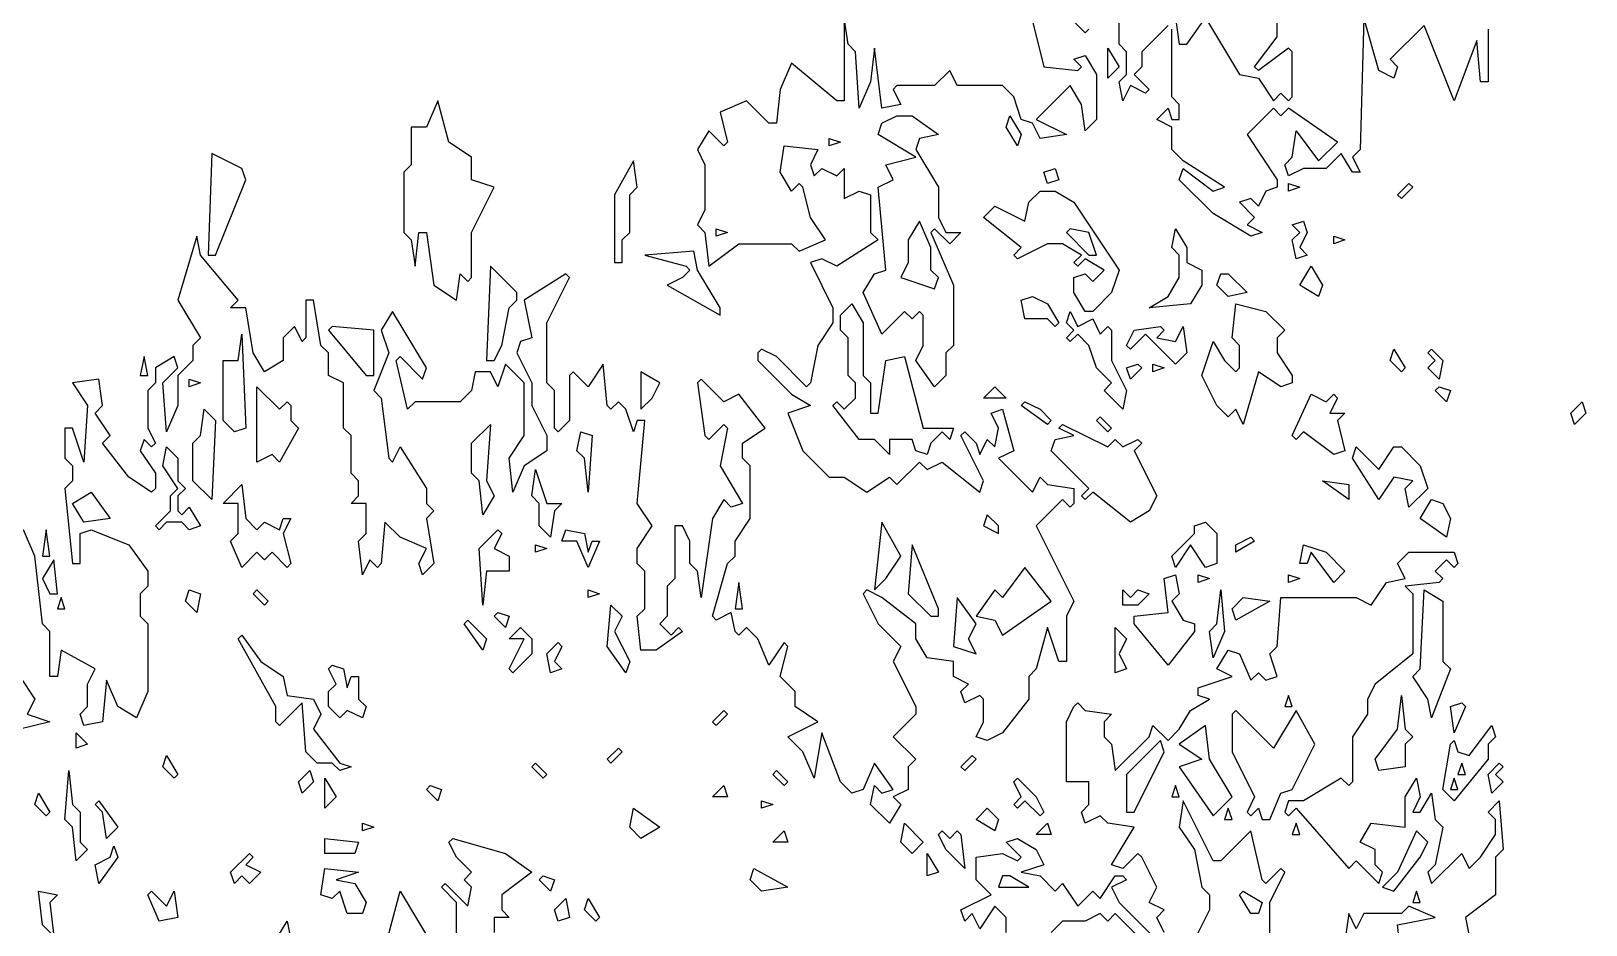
# Model space of a CAD drawing. Header units: millimetres. Extents: x -1861 to 1860, y -2 to 9002.
# Drawn here: x -929 to -20, y 6922 to 7445 of the extents above; entities that cross this region are included whole.
import ezdxf

# ---------------------------------------------------------------- set-up
doc = ezdxf.new("R2010")
doc.units = ezdxf.units.MM
doc.layers.add('ALMOND-DRAW-PROFILE', color=7, linetype='Continuous', lineweight=25)

msp = doc.modelspace()

# ---------------------------------------------------------------- linework, layer by layer
at = {"layer": 'ALMOND-DRAW-PROFILE'}
for points in [[(-310.73, 7445.69), (-312.94, 7443.49), (-334.95, 7465.51)], [(-262.3, 7467.71), (-257.9, 7436.89), (-253.49, 7436.89), (-242.49, 7452.3), (-222.67, 7419.28), (-211.66, 7417.07), (-202.86, 7403.86), (-198.45, 7408.27), (-194.05, 7403.86), (-191.85, 7406.07), (-191.85, 7432.49), (-194.05, 7434.69), (-211.66, 7421.48), (-213.86, 7423.68), (-200.66, 7441.29), (-200.66, 7450.1)], [(-345.96, 7458.9), (-337.15, 7423.68), (-317.34, 7421.48), (-315.14, 7423.68), (-319.54, 7428.08), (-312.94, 7430.28), (-306.33, 7419.28), (-306.33, 7392.86), (-312.94, 7386.25), (-315.14, 7401.66), (-321.74, 7412.67), (-341.56, 7392.86), (-323.94, 7384.05), (-339.35, 7381.85), (-343.76, 7390.66), (-350.36, 7392.86), (-354.76, 7406.07), (-361.37, 7412.67), (-387.79, 7412.67), (-392.19, 7421.48), (-401, 7412.67), (-423.01, 7412.67), (-425.21, 7410.47), (-420.81, 7401.66), (-431.82, 7399.46), (-436.22, 7434.69), (-438.42, 7414.87), (-445.03, 7399.46), (-447.23, 7432.49), (-451.63, 7436.89), (-453.84, 7452.3), (-453.84, 7403.86), (-458.24, 7403.86), (-484.66, 7425.88), (-491.26, 7410.47), (-493.46, 7390.66), (-497.87, 7390.66), (-511.08, 7403.86), (-526.49, 7397.26), (-522.08, 7379.65), (-524.29, 7377.45), (-533.09, 7386.25), (-539.7, 7375.24), (-535.29, 7366.44), (-535.29, 7340.02), (-539.7, 7331.21), (-535.29, 7326.81), (-533.09, 7307), (-515.48, 7320.21), (-484.66, 7320.21), (-480.25, 7315.8), (-464.84, 7322.41), (-473.65, 7335.62), (-478.05, 7353.23), (-480.25, 7355.43), (-484.66, 7351.03), (-491.26, 7362.04), (-489.06, 7377.45), (-469.25, 7375.24), (-473.65, 7366.44), (-471.45, 7359.83), (-467.04, 7364.24), (-458.24, 7359.83), (-453.84, 7364.24), (-453.84, 7346.62), (-445.03, 7351.03), (-438.42, 7348.83), (-438.42, 7326.81), (-434.02, 7322.41), (-458.24, 7307), (-467.04, 7311.4), (-473.65, 7309.2), (-460.44, 7282.78), (-460.44, 7273.97), (-469.25, 7260.76), (-473.65, 7238.75), (-475.85, 7236.55), (-493.46, 7254.16), (-502.27, 7258.56), (-504.47, 7256.36), (-504.47, 7251.96), (-484.66, 7232.14), (-473.65, 7225.54), (-486.86, 7221.14), (-478.05, 7199.12), (-462.64, 7183.71), (-453.84, 7183.71), (-440.63, 7174.9), (-427.42, 7183.71), (-423.01, 7179.31), (-409.8, 7192.51), (-405.4, 7188.11), (-396.59, 7192.51), (-374.58, 7174.9), (-372.38, 7181.51), (-385.59, 7207.93), (-383.39, 7210.13), (-376.78, 7203.52), (-374.58, 7196.92), (-370.18, 7205.72), (-365.77, 7201.32), (-363.57, 7212.33), (-367.97, 7221.14), (-361.37, 7223.34), (-354.76, 7199.12), (-363.57, 7194.72), (-343.76, 7174.9), (-339.35, 7183.71), (-334.95, 7179.31), (-319.54, 7177.1), (-319.54, 7168.3), (-321.74, 7166.1), (-326.14, 7170.5), (-341.56, 7155.09), (-319.54, 7111.06), (-323.94, 7102.25), (-323.94, 7075.83), (-328.35, 7075.83), (-334.95, 7095.65), (-341.56, 7071.43), (-345.96, 7067.03), (-345.96, 7053.82), (-361.37, 7034), (-370.18, 7029.6), (-376.78, 7031.8), (-372.38, 7040.61), (-372.38, 7053.82), (-374.58, 7056.02), (-383.39, 7051.61), (-385.59, 7058.22), (-381.18, 7062.62), (-389.99, 7067.03), (-389.99, 7075.83), (-405.4, 7078.03), (-412.01, 7089.04), (-412.01, 7097.85), (-431.82, 7113.26), (-440.63, 7117.66), (-442.83, 7115.46), (-434.02, 7097.85), (-420.81, 7084.64), (-425.21, 7075.83), (-412.01, 7049.41), (-412.01, 7045.01), (-425.21, 7031.8), (-412.01, 7018.59), (-416.41, 7014.19), (-416.41, 7000.98), (-425.21, 6996.58), (-420.81, 6992.17), (-427.42, 6981.16), (-438.42, 6992.17), (-436.22, 7003.18), (-431.82, 6998.78), (-425.21, 7000.98), (-436.22, 7016.39), (-442.83, 7000.98), (-449.43, 6998.78), (-456.04, 7005.38), (-467.04, 7034), (-471.45, 7007.58), (-478.05, 7022.99), (-486.86, 7031.8), (-469.25, 7040.61), (-482.46, 7049.41), (-482.46, 7058.22), (-491.26, 7067.03), (-486.86, 7084.64), (-489.06, 7086.84), (-497.87, 7073.63), (-504.47, 7089.04), (-511.08, 7095.65), (-515.48, 7091.24), (-517.68, 7093.44), (-519.88, 7104.45), (-528.69, 7100.05), (-530.89, 7102.25), (-522.08, 7133.07), (-517.68, 7137.48), (-517.68, 7146.28), (-508.87, 7159.49), (-508.87, 7190.31), (-513.28, 7194.72), (-513.28, 7203.52), (-500.07, 7212.33), (-515.48, 7232.14), (-524.29, 7227.74), (-537.49, 7240.95), (-539.7, 7238.75), (-535.29, 7207.93), (-533.09, 7205.72), (-524.29, 7214.53), (-522.08, 7212.33), (-526.49, 7190.31), (-513.28, 7168.3), (-519.88, 7166.1), (-524.29, 7170.5), (-530.89, 7159.49), (-537.49, 7113.26), (-539.7, 7128.67), (-544.1, 7133.07), (-544.1, 7146.28), (-548.5, 7155.09), (-552.91, 7155.09), (-552.91, 7124.27), (-557.31, 7119.86), (-557.31, 7102.25), (-561.71, 7097.85), (-555.11, 7091.24), (-550.7, 7095.65), (-548.5, 7093.44), (-563.91, 7082.44), (-572.72, 7082.44), (-574.92, 7102.25), (-570.52, 7106.65), (-570.52, 7128.67), (-574.92, 7133.07), (-574.92, 7141.88), (-566.12, 7155.09), (-574.92, 7168.3), (-570.52, 7216.73), (-574.92, 7216.73), (-577.12, 7210.13), (-581.53, 7223.34), (-585.93, 7227.74), (-590.33, 7223.34), (-592.53, 7225.54), (-594.74, 7249.76), (-603.54, 7236.55), (-612.35, 7245.35), (-614.55, 7243.15), (-614.55, 7216.73), (-621.15, 7210.13), (-623.36, 7212.33), (-623.36, 7234.34), (-627.76, 7238.75), (-627.76, 7273.97), (-614.55, 7300.39), (-616.75, 7302.59), (-640.97, 7287.18), (-636.57, 7265.17), (-643.17, 7262.96), (-645.37, 7256.36), (-636.57, 7238.75), (-636.57, 7225.54), (-627.76, 7207.93), (-627.76, 7199.12), (-640.97, 7190.31), (-647.57, 7174.9), (-649.77, 7194.72), (-640.97, 7207.93), (-640.97, 7238.75), (-651.98, 7249.76), (-656.38, 7236.55), (-660.78, 7245.35), (-669.59, 7245.35), (-671.79, 7234.34), (-678.4, 7227.74), (-704.81, 7227.74), (-709.22, 7223.34), (-715.82, 7251.96), (-713.62, 7254.16), (-700.41, 7240.95), (-698.21, 7247.55), (-718.02, 7280.58), (-724.63, 7269.57), (-720.22, 7256.36), (-729.03, 7234.34), (-724.63, 7229.94), (-720.22, 7194.72), (-718.02, 7192.51), (-713.62, 7201.32), (-698.21, 7177.1), (-698.21, 7168.3), (-693.81, 7163.89), (-698.21, 7159.49), (-693.81, 7133.07), (-700.41, 7126.47), (-702.61, 7133.07), (-698.21, 7141.88), (-713.62, 7148.48), (-722.43, 7157.29), (-724.63, 7133.07), (-726.83, 7130.87), (-731.23, 7135.27), (-735.64, 7126.47), (-737.84, 7146.28), (-733.43, 7150.68), (-733.43, 7168.3), (-742.24, 7168.3), (-737.84, 7172.7), (-737.84, 7181.51), (-742.24, 7185.91), (-742.24, 7207.93), (-746.64, 7212.33), (-746.64, 7238.75), (-755.45, 7243.15), (-755.45, 7256.36), (-759.85, 7260.76), (-764.26, 7287.18), (-768.66, 7287.18), (-768.66, 7265.17), (-770.86, 7262.96), (-775.26, 7271.77), (-781.87, 7265.17), (-781.87, 7251.96), (-792.88, 7245.35), (-799.48, 7256.36), (-803.88, 7282.78), (-812.69, 7282.78), (-808.29, 7287.18), (-830.3, 7313.6), (-832.5, 7324.61), (-843.51, 7287.18), (-830.3, 7265.17), (-834.71, 7260.76), (-834.71, 7251.96), (-843.51, 7243.15), (-843.51, 7225.54), (-850.12, 7210.13), (-852.32, 7238.75), (-843.51, 7247.55), (-845.71, 7254.16), (-856.72, 7247.55), (-856.72, 7238.75), (-861.12, 7234.34), (-861.12, 7212.33), (-856.72, 7203.52), (-858.92, 7201.32), (-863.33, 7205.72), (-865.53, 7199.12), (-856.72, 7185.91), (-856.72, 7177.1), (-858.92, 7174.9), (-872.13, 7183.71), (-887.54, 7203.52), (-883.14, 7207.93), (-891.95, 7221.14), (-887.54, 7225.54), (-889.75, 7240.95), (-905.16, 7238.75), (-896.35, 7225.54), (-898.55, 7192.51), (-905.16, 7212.33), (-909.56, 7212.33), (-909.56, 7194.72), (-905.16, 7190.31), (-905.16, 7181.51), (-909.56, 7177.1), (-905.16, 7133.07), (-900.75, 7133.07), (-900.75, 7150.68), (-894.15, 7152.89), (-872.13, 7144.08), (-861.12, 7128.67), (-861.12, 7119.86), (-865.53, 7115.46), (-865.53, 7102.25), (-861.12, 7097.85), (-861.12, 7058.22), (-867.73, 7042.81), (-878.74, 7049.41), (-885.34, 7064.82), (-887.54, 7040.61), (-898.55, 7038.41), (-900.75, 7045.01), (-896.35, 7049.41), (-896.35, 7062.62), (-891.95, 7071.43), (-911.76, 7082.44), (-913.96, 7067.03), (-918.37, 7067.03), (-918.37, 7093.44), (-922.77, 7097.85), (-927.17, 7137.48), (-933.78, 7152.89)], [(-264.5, 7447.9), (-279.91, 7432.49), (-279.91, 7423.68), (-284.31, 7419.28), (-275.51, 7410.47), (-277.71, 7408.27), (-286.52, 7412.67), (-290.92, 7403.86), (-293.12, 7414.87), (-288.72, 7419.28), (-288.72, 7432.49), (-293.12, 7436.89), (-293.12, 7450.1)], [(-77.37, 7445.69), (-77.37, 7414.87), (-81.77, 7414.87), (-83.97, 7439.09), (-97.18, 7403.86), (-114.79, 7447.9), (-134.61, 7428.08), (-130.21, 7423.68), (-132.41, 7417.07), (-141.21, 7421.48), (-150.02, 7452.3), (-152.22, 7375.24), (-156.62, 7370.84), (-152.22, 7362.04), (-156.62, 7362.04), (-163.23, 7373.04), (-172.03, 7364.24), (-185.24, 7364.24), (-194.05, 7359.83), (-196.25, 7366.44), (-191.85, 7370.84), (-189.65, 7386.25), (-176.44, 7368.64), (-165.43, 7379.65), (-194.05, 7399.46), (-198.45, 7395.06), (-202.86, 7399.46), (-218.27, 7384.05), (-200.66, 7357.63), (-200.66, 7353.23), (-207.26, 7351.03), (-211.66, 7342.22), (-216.07, 7346.62), (-222.67, 7344.42), (-213.86, 7335.62), (-218.27, 7331.21), (-209.46, 7326.81), (-216.07, 7324.61), (-238.08, 7337.82), (-257.9, 7357.63), (-255.69, 7364.24), (-238.08, 7351.03), (-231.48, 7353.23), (-255.69, 7368.64), (-262.3, 7375.24), (-262.3, 7388.45), (-271.11, 7392.86), (-264.5, 7399.46), (-262.3, 7392.86), (-257.9, 7392.86), (-257.9, 7401.66), (-262.3, 7406.07), (-262.3, 7445.69)], [(-266.7, 6917.32), (-271.11, 6926.13), (-266.7, 6930.53), (-275.51, 6934.93), (-271.11, 6943.74), (-279.91, 6961.35), (-282.11, 6963.55), (-290.92, 6954.75), (-297.52, 6956.95), (-284.31, 6978.96), (-299.73, 6981.16), (-304.13, 6985.57), (-312.94, 6981.16), (-315.14, 6987.77), (-310.73, 6992.17), (-310.73, 7005.38), (-323.94, 7005.38), (-323.94, 7040.61), (-319.54, 7049.41), (-317.34, 7051.61), (-312.94, 7047.21), (-297.52, 7045.01), (-301.93, 7040.61), (-301.93, 7031.8), (-297.52, 7027.4), (-295.32, 7011.99), (-275.51, 7031.8), (-273.31, 7038.41), (-264.5, 7029.6), (-257.9, 7036.2), (-251.29, 7047.21), (-240.28, 7053.82), (-246.89, 7056.02), (-246.89, 7060.42), (-227.07, 7067.03), (-235.88, 7071.43), (-229.28, 7082.44), (-222.67, 7080.23), (-216.07, 7064.82), (-211.66, 7069.23), (-207.26, 7064.82), (-200.66, 7067.03), (-205.06, 7080.23), (-200.66, 7084.64), (-198.45, 7113.26), (-154.42, 7113.26), (-145.62, 7108.86), (-136.81, 7122.06), (-125.8, 7124.27), (-130.21, 7133.07), (-123.6, 7139.68), (-97.18, 7139.68), (-94.98, 7133.07), (-97.18, 7130.87), (-101.58, 7135.27), (-108.19, 7128.67), (-103.79, 7124.27), (-105.99, 7122.06), (-125.8, 7119.86), (-121.4, 7115.46), (-121.4, 7080.23), (-143.41, 7062.62), (-147.82, 7053.82), (-147.82, 7045.01), (-156.62, 7031.8), (-156.62, 7005.38), (-158.83, 7003.18), (-163.23, 7007.58), (-185.24, 6994.37), (-194.05, 6994.37), (-196.25, 6987.77), (-194.05, 6985.57), (-189.65, 6989.97), (-158.83, 6954.75), (-154.42, 6959.15), (-141.21, 6945.94), (-139.01, 6952.54), (-143.41, 6956.95), (-143.41, 6965.75), (-152.22, 6970.16), (-145.62, 6981.16), (-125.8, 6978.96), (-125.8, 6996.58), (-119.2, 7007.58), (-117, 6996.58), (-121.4, 6987.77), (-117, 6987.77), (-110.39, 6998.78), (-108.19, 6983.37), (-103.79, 6978.96), (-108.19, 6956.95), (-112.59, 6952.54), (-110.39, 6945.94), (-92.78, 6963.55), (-88.38, 6954.75), (-81.77, 6961.35), (-72.96, 6974.56), (-72.96, 6983.37), (-77.37, 6987.77), (-70.76, 6994.37), (-68.56, 6965.75), (-72.96, 6961.35), (-72.96, 6939.33), (-90.58, 6926.13), (-86.17, 6904.11)], [(-935.98, 7067.03), (-927.17, 7053.82), (-931.58, 7045.01), (-918.37, 7040.61), (-935.98, 7036.2)], [(-205.06, 6904.11), (-205.06, 6934.93), (-196.25, 6952.54), (-198.45, 6954.75), (-207.26, 6945.94), (-209.46, 6948.14), (-216.07, 6976.76), (-233.68, 6959.15), (-238.08, 6959.15), (-255.69, 6994.37), (-257.9, 6978.96), (-249.09, 6965.75), (-244.69, 6943.74), (-240.28, 6939.33), (-240.28, 6930.53), (-249.09, 6912.92)], [(-680.6, 6908.51), (-680.6, 6934.93), (-689.4, 6943.74), (-687.2, 6945.94), (-673.99, 6932.73), (-671.79, 6943.74), (-676.19, 6948.14), (-671.79, 6952.54), (-680.6, 6961.35), (-685, 6970.16), (-682.8, 6972.36), (-651.98, 6963.55), (-636.57, 6952.54), (-654.18, 6939.33), (-654.18, 6930.53), (-649.77, 6926.13), (-658.58, 6926.13), (-658.58, 6917.32)], [(-359.17, 6917.32), (-359.17, 6926.13), (-365.77, 6932.73), (-374.58, 6919.52), (-378.98, 6928.33), (-383.39, 6923.92), (-385.59, 6930.53), (-367.97, 6939.33), (-376.78, 6948.14), (-376.78, 6961.35), (-361.37, 6963.55), (-352.56, 6959.15), (-350.36, 6961.35), (-359.17, 6970.16), (-352.56, 6972.36), (-341.56, 6965.75), (-337.15, 6956.95), (-350.36, 6952.54), (-339.35, 6950.34), (-330.55, 6941.54), (-326.14, 6945.94), (-317.34, 6932.73), (-308.53, 6941.54), (-304.13, 6937.13), (-295.32, 6950.34), (-290.92, 6950.34), (-288.72, 6948.14), (-297.52, 6943.74), (-293.12, 6934.93), (-268.9, 6910.71)], [(-724.63, 6899.71), (-713.62, 6941.54), (-693.81, 6908.51)], [(-128, 6901.91), (-130.21, 6921.72), (-108.19, 6926.13), (-123.6, 6932.73), (-128, 6928.33), (-150.02, 6928.33), (-154.42, 6919.52), (-158.83, 6928.33), (-163.23, 6897.5)], [(-275.51, 6908.51), (-295.32, 6928.33), (-299.73, 6923.92), (-304.13, 6928.33), (-312.94, 6923.92), (-326.14, 6923.92), (-332.75, 6917.32)]]:
    msp.add_lwpolyline(points, dxfattribs=at)
for points in [[(-299.73, 7417.07), (-299.73, 7434.69), (-293.12, 7423.68)], [(-680.6, 7287.18), (-678.4, 7302.59), (-673.99, 7298.19), (-671.79, 7300.39), (-671.79, 7326.81), (-658.58, 7353.23), (-671.79, 7357.63), (-671.79, 7370.84), (-685, 7379.65), (-691.6, 7403.86), (-698.21, 7388.45), (-707.02, 7388.45), (-707.02, 7366.44), (-711.42, 7362.04), (-711.42, 7326.81), (-707.02, 7322.41), (-704.81, 7307), (-702.61, 7326.81), (-698.21, 7326.81), (-693.81, 7295.99)], [(-401, 7236.55), (-412.01, 7251.96), (-407.6, 7260.76), (-407.6, 7278.38), (-409.8, 7280.58), (-414.21, 7276.17), (-418.61, 7280.58), (-431.82, 7267.37), (-442.83, 7291.59), (-436.22, 7302.59), (-429.62, 7304.79), (-434.02, 7353.23), (-425.21, 7357.63), (-429.62, 7366.44), (-412.01, 7370.84), (-434.02, 7384.05), (-431.82, 7390.66), (-423.01, 7395.06), (-414.21, 7395.06), (-398.8, 7384.05), (-409.8, 7381.85), (-412.01, 7375.24), (-398.8, 7353.23), (-398.8, 7335.62), (-394.39, 7326.81), (-385.59, 7326.81), (-392.19, 7320.21), (-401, 7329.01), (-403.2, 7326.81), (-389.99, 7295.99), (-389.99, 7260.76), (-394.39, 7256.36), (-394.39, 7243.15)], [(-352.56, 7377.45), (-359.17, 7388.45), (-356.97, 7395.06), (-350.36, 7384.05)], [(-462.64, 7377.45), (-462.64, 7381.85), (-456.04, 7379.65)], [(-825.9, 7313.6), (-821.5, 7313.6), (-803.88, 7357.63), (-806.09, 7364.24), (-823.7, 7373.04)], [(-588.13, 7309.2), (-583.73, 7309.2), (-583.73, 7322.41), (-579.32, 7326.81), (-579.32, 7348.83), (-574.92, 7353.23), (-577.12, 7368.64), (-588.13, 7348.83)], [(-334.95, 7355.43), (-337.15, 7362.04), (-330.55, 7364.24), (-328.35, 7357.63)], [(-312.94, 7280.58), (-319.54, 7291.59), (-319.54, 7300.39), (-312.94, 7302.59), (-308.53, 7298.19), (-301.93, 7304.79), (-312.94, 7311.4), (-317.34, 7307), (-319.54, 7309.2), (-315.14, 7313.6), (-326.14, 7320.21), (-334.95, 7320.21), (-352.56, 7311.4), (-354.76, 7313.6), (-350.36, 7318), (-372.38, 7335.62), (-365.77, 7342.22), (-348.16, 7333.41), (-345.96, 7344.42), (-339.35, 7351.03), (-330.55, 7351.03), (-319.54, 7344.42), (-293.12, 7304.79), (-297.52, 7291.59), (-308.53, 7280.58)], [(-194.05, 7351.03), (-194.05, 7355.43), (-187.45, 7353.23)], [(-128, 7346.62), (-130.21, 7348.83), (-123.6, 7355.43), (-121.4, 7353.23)], [(-528.69, 7324.61), (-528.69, 7329.01), (-522.08, 7326.81)], [(-401, 7293.79), (-398.8, 7300.39), (-403.2, 7304.79), (-403.2, 7318), (-409.8, 7333.41), (-416.41, 7322.41), (-416.41, 7309.2), (-420.81, 7300.39)], [(-310.73, 7313.6), (-306.33, 7313.6), (-310.73, 7326.81), (-321.74, 7329.01), (-323.94, 7326.81)], [(-275.51, 7282.78), (-264.5, 7289.38), (-257.9, 7300.39), (-257.9, 7313.6), (-262.3, 7318), (-260.1, 7329.01), (-253.49, 7318), (-253.49, 7309.2), (-244.69, 7304.79), (-244.69, 7295.99), (-251.29, 7284.98)], [(-189.65, 7311.4), (-191.85, 7322.41), (-187.45, 7326.81), (-191.85, 7331.21), (-185.24, 7333.41), (-183.04, 7326.81), (-187.45, 7318), (-183.04, 7313.6)], [(-167.63, 7320.21), (-167.63, 7324.61), (-161.03, 7322.41)], [(-526.49, 7278.38), (-526.49, 7282.78), (-539.7, 7304.79), (-541.9, 7315.8), (-570.52, 7313.6), (-546.3, 7307), (-544.1, 7304.79), (-548.5, 7300.39), (-557.31, 7295.99)], [(-662.98, 7251.96), (-658.58, 7251.96), (-654.18, 7260.76), (-649.77, 7282.78), (-645.37, 7287.18), (-645.37, 7291.59), (-660.78, 7307)], [(-229.28, 7289.38), (-235.88, 7295.99), (-233.68, 7302.59), (-229.28, 7302.59), (-218.27, 7291.59)], [(-176.44, 7289.38), (-187.45, 7295.99), (-180.84, 7307), (-174.24, 7295.99)], [(-427.42, 7196.92), (-436.22, 7205.72), (-445.03, 7205.72), (-460.44, 7225.54), (-458.24, 7227.74), (-453.84, 7223.34), (-447.23, 7229.94), (-447.23, 7238.75), (-451.63, 7243.15), (-451.63, 7265.17), (-456.04, 7269.57), (-456.04, 7278.38), (-449.43, 7284.98), (-442.83, 7273.97), (-442.83, 7243.15), (-438.42, 7238.75), (-438.42, 7221.14), (-434.02, 7221.14), (-429.62, 7251.96), (-418.61, 7254.16), (-407.6, 7212.33), (-389.99, 7212.33), (-392.19, 7205.72), (-396.59, 7210.13), (-403.2, 7203.52), (-405.4, 7196.92), (-412.01, 7199.12), (-414.21, 7205.72), (-427.42, 7205.72)], [(-330.55, 7271.77), (-334.95, 7276.17), (-348.16, 7276.17), (-350.36, 7287.18), (-343.76, 7289.38), (-334.95, 7284.98), (-328.35, 7273.97)], [(-220.47, 7214.53), (-224.87, 7223.34), (-229.28, 7218.93), (-235.88, 7225.54), (-244.69, 7243.15), (-238.08, 7262.96), (-231.48, 7251.96), (-224.87, 7245.35), (-222.67, 7247.55), (-222.67, 7260.76), (-227.07, 7265.17), (-224.87, 7284.98), (-207.26, 7280.58), (-196.25, 7269.57), (-200.66, 7265.17), (-200.66, 7256.36), (-191.85, 7243.15), (-191.85, 7238.75), (-198.45, 7236.55), (-211.66, 7245.35)], [(-290.92, 7223.34), (-301.93, 7234.34), (-297.52, 7238.75), (-306.33, 7247.55), (-310.73, 7260.76), (-317.34, 7267.37), (-321.74, 7262.96), (-323.94, 7265.17), (-319.54, 7269.57), (-323.94, 7273.97), (-321.74, 7280.58), (-317.34, 7271.77), (-308.53, 7276.17), (-304.13, 7267.37), (-299.73, 7271.77), (-297.52, 7269.57), (-297.52, 7251.96), (-288.72, 7234.34)], [(-810.49, 7210.13), (-817.09, 7216.73), (-817.09, 7251.96), (-808.29, 7251.96), (-806.09, 7267.37), (-803.88, 7212.33)], [(-733.43, 7243.15), (-729.03, 7243.15), (-729.03, 7269.57), (-753.25, 7271.77), (-755.45, 7269.57)], [(-260.1, 7249.76), (-277.71, 7267.37), (-286.52, 7258.56), (-288.72, 7260.76), (-284.31, 7269.57), (-268.9, 7271.77), (-266.7, 7269.57), (-271.11, 7265.17), (-260.1, 7262.96), (-255.69, 7271.77), (-253.49, 7256.36)], [(-128, 7245.35), (-134.61, 7251.96), (-132.41, 7258.56), (-125.8, 7247.55)], [(-105.99, 7240.95), (-112.59, 7247.55), (-108.19, 7251.96), (-112.59, 7256.36), (-110.39, 7258.56), (-103.79, 7251.96)], [(-865.53, 7243.15), (-861.12, 7243.15), (-863.33, 7254.16)], [(-286.52, 7240.95), (-288.72, 7247.55), (-282.11, 7249.76), (-279.91, 7247.55)], [(-273.31, 7245.35), (-273.31, 7249.76), (-266.7, 7247.55)], [(-836.91, 7236.55), (-836.91, 7240.95), (-830.3, 7238.75)], [(-572.72, 7223.34), (-566.12, 7229.94), (-561.71, 7238.75), (-572.72, 7245.35)], [(-797.28, 7192.51), (-797.28, 7236.55), (-784.07, 7223.34), (-779.67, 7227.74), (-777.47, 7225.54), (-777.47, 7216.73), (-773.06, 7212.33), (-784.07, 7192.51), (-788.47, 7196.92)], [(-372.38, 7229.94), (-365.77, 7236.55), (-359.17, 7229.94)], [(-167.63, 7196.92), (-185.24, 7210.13), (-189.65, 7205.72), (-191.85, 7207.93), (-180.84, 7232.14), (-172.03, 7227.74), (-167.63, 7232.14), (-165.43, 7229.94), (-169.83, 7221.14), (-161.03, 7221.14), (-165.43, 7216.73), (-161.03, 7199.12)], [(-101.58, 7227.74), (-108.19, 7234.34), (-105.99, 7236.55), (-99.38, 7234.34)], [(-823.7, 7170.5), (-834.71, 7181.51), (-834.71, 7203.52), (-830.3, 7207.93), (-828.1, 7223.34), (-821.5, 7216.73)], [(-334.95, 7214.53), (-350.36, 7225.54), (-348.16, 7227.74), (-339.35, 7223.34), (-332.75, 7216.73)], [(-26.73, 7214.53), (-28.93, 7221.14), (-22.33, 7227.74), (-20.13, 7221.14)], [(-665.19, 7161.69), (-667.39, 7181.51), (-671.79, 7185.91), (-671.79, 7203.52), (-660.78, 7214.53), (-662.98, 7181.51), (-658.58, 7172.7)], [(-286.52, 7157.29), (-308.53, 7174.9), (-312.94, 7170.5), (-315.14, 7172.7), (-310.73, 7177.1), (-332.75, 7199.12), (-330.55, 7205.72), (-319.54, 7207.93), (-328.35, 7212.33), (-326.14, 7214.53), (-299.73, 7201.32), (-295.32, 7205.72), (-290.92, 7201.32), (-282.11, 7205.72), (-279.91, 7203.52), (-284.31, 7199.12), (-271.11, 7172.7), (-275.51, 7163.89)], [(-299.73, 7210.13), (-306.33, 7216.73), (-304.13, 7218.93), (-297.52, 7212.33)], [(-854.52, 7152.89), (-856.72, 7155.09), (-847.92, 7163.89), (-847.92, 7172.7), (-843.51, 7177.1), (-852.32, 7190.31), (-850.12, 7201.32), (-843.51, 7194.72), (-843.51, 7181.51), (-839.11, 7177.1), (-843.51, 7172.7), (-843.51, 7163.89), (-841.31, 7161.69), (-836.91, 7166.1), (-830.3, 7155.09), (-836.91, 7152.89), (-841.31, 7157.29), (-850.12, 7157.29)], [(-603.54, 7174.9), (-605.74, 7194.72), (-610.15, 7199.12), (-607.94, 7210.13), (-601.34, 7207.93)], [(-123.6, 7166.1), (-125.8, 7177.1), (-121.4, 7181.51), (-132.41, 7183.71), (-141.21, 7170.5), (-156.62, 7194.72), (-154.42, 7201.32), (-141.21, 7188.11), (-132.41, 7201.32), (-128, 7201.32), (-117, 7190.31), (-112.59, 7177.1)], [(-625.56, 7148.48), (-632.16, 7155.09), (-632.16, 7168.3), (-636.57, 7172.7), (-634.36, 7188.11), (-627.76, 7168.3), (-618.95, 7168.3), (-623.36, 7163.89)], [(-898.55, 7157.29), (-905.16, 7168.3), (-894.15, 7174.9), (-883.14, 7159.49)], [(-806.09, 7130.87), (-812.69, 7146.28), (-808.29, 7150.68), (-808.29, 7168.3), (-817.09, 7168.3), (-806.09, 7179.31), (-803.88, 7159.49), (-797.28, 7152.89), (-792.88, 7157.29), (-784.07, 7152.89), (-781.87, 7159.49), (-777.47, 7159.49), (-781.87, 7150.68), (-777.47, 7133.07), (-779.67, 7130.87), (-788.47, 7139.68), (-792.88, 7135.27), (-797.28, 7139.68)], [(-158.83, 7170.5), (-174.24, 7181.51), (-158.83, 7179.31)], [(-101.58, 7148.48), (-117, 7159.49), (-110.39, 7170.5), (-103.79, 7168.3), (-99.38, 7159.49)], [(-436.22, 7117.66), (-429.62, 7124.27), (-420.81, 7137.48), (-431.82, 7157.29)], [(-363.57, 7150.68), (-363.57, 7155.09), (-370.18, 7161.69), (-372.38, 7155.09)], [(-260.1, 7130.87), (-262.3, 7137.48), (-249.09, 7150.68), (-249.09, 7155.09), (-242.49, 7157.29), (-235.88, 7150.68), (-235.88, 7133.07), (-242.49, 7130.87), (-251.29, 7144.08)], [(-922.77, 7137.48), (-918.37, 7137.48), (-920.57, 7152.89)], [(-665.19, 7108.86), (-667.39, 7141.88), (-656.38, 7152.89), (-654.18, 7150.68), (-658.58, 7141.88), (-649.77, 7137.48), (-649.77, 7128.67), (-662.98, 7128.67)], [(-603.54, 7130.87), (-610.15, 7146.28), (-618.95, 7146.28), (-616.75, 7152.89), (-605.74, 7150.68), (-603.54, 7139.68), (-601.34, 7146.28), (-596.94, 7146.28)], [(-224.87, 7139.68), (-224.87, 7144.08), (-216.07, 7148.48), (-213.86, 7146.28)], [(-634.36, 7139.68), (-634.36, 7144.08), (-627.76, 7141.88)], [(-403.2, 7102.25), (-398.8, 7102.25), (-398.8, 7106.65), (-414.21, 7144.08), (-416.41, 7115.46)], [(-167.63, 7122.06), (-180.84, 7139.68), (-183.04, 7133.07), (-187.45, 7133.07), (-185.24, 7144.08), (-172.03, 7139.68), (-161.03, 7128.67)], [(-918.37, 7115.46), (-913.96, 7115.46), (-916.16, 7135.27), (-922.77, 7124.27)], [(-361.37, 7091.24), (-332.75, 7111.06), (-348.16, 7130.87), (-361.37, 7113.26), (-365.77, 7117.66), (-376.78, 7102.25), (-365.77, 7100.05)], [(-517.68, 7106.65), (-513.28, 7106.65), (-515.48, 7122.06)], [(-264.5, 7073.63), (-284.31, 7097.85), (-284.31, 7102.25), (-264.5, 7104.45), (-266.7, 7124.27), (-260.1, 7126.47), (-257.9, 7115.46), (-262.3, 7111.06), (-255.69, 7100.05), (-249.09, 7097.85), (-249.09, 7093.44)], [(-246.89, 7122.06), (-246.89, 7126.47), (-240.28, 7124.27)], [(-194.05, 7122.06), (-194.05, 7126.47), (-187.45, 7124.27)], [(-913.96, 7106.65), (-909.56, 7106.65), (-911.76, 7113.26)], [(-832.5, 7104.45), (-839.11, 7111.06), (-836.91, 7117.66), (-830.3, 7115.46)], [(-792.88, 7108.86), (-799.48, 7115.46), (-797.28, 7117.66), (-790.67, 7111.06)], [(-603.54, 7113.26), (-603.54, 7117.66), (-596.94, 7115.46)], [(-376.78, 7080.23), (-381.18, 7089.04), (-376.78, 7097.85), (-387.79, 7113.26), (-389.99, 7084.64)], [(-290.92, 7108.86), (-290.92, 7117.66), (-286.52, 7113.26), (-282.11, 7117.66), (-275.51, 7115.46), (-282.11, 7108.86)], [(-238.08, 7078.03), (-240.28, 7093.44), (-235.88, 7097.85), (-233.68, 7117.66), (-231.48, 7093.44)], [(-224.87, 7100.05), (-227.07, 7106.65), (-220.47, 7113.26), (-205.06, 7111.06)], [(-110.39, 7042.81), (-112.59, 7053.82), (-121.4, 7067.03), (-117, 7071.43), (-114.79, 7117.66), (-103.79, 7111.06), (-103.79, 7075.83), (-99.38, 7071.43)], [(-651.98, 7095.65), (-658.58, 7102.25), (-656.38, 7104.45), (-649.77, 7102.25)], [(-581.53, 7069.23), (-592.53, 7084.64), (-590.33, 7108.86), (-583.73, 7102.25), (-588.13, 7093.44), (-579.32, 7075.83)], [(-665.19, 7082.44), (-676.19, 7097.85), (-673.99, 7100.05), (-662.98, 7089.04)], [(-647.57, 7069.23), (-649.77, 7071.43), (-640.97, 7089.04), (-649.77, 7089.04), (-643.17, 7095.65), (-636.57, 7089.04), (-636.57, 7080.23)], [(-295.32, 7069.23), (-295.32, 7095.65), (-288.72, 7089.04), (-293.12, 7080.23), (-288.72, 7071.43)], [(-748.85, 7011.99), (-753.25, 7016.39), (-762.05, 7016.39), (-768.66, 7022.99), (-770.86, 7051.61), (-784.07, 7038.41), (-786.27, 7040.61), (-786.27, 7049.41), (-808.29, 7089.04), (-806.09, 7091.24), (-795.08, 7075.83), (-781.87, 7067.03), (-779.67, 7056.02), (-764.26, 7053.82), (-759.85, 7045.01), (-764.26, 7036.2), (-748.85, 7016.39), (-742.24, 7014.19)], [(-625.56, 7069.23), (-627.76, 7080.23), (-621.15, 7086.84), (-618.95, 7084.64), (-623.36, 7075.83), (-618.95, 7071.43)], [(-748.85, 7042.81), (-755.45, 7049.41), (-755.45, 7058.22), (-751.05, 7062.62), (-755.45, 7071.43), (-753.25, 7073.63), (-746.64, 7071.43), (-744.44, 7060.42), (-742.24, 7067.03), (-737.84, 7067.03), (-737.84, 7053.82), (-733.43, 7049.41), (-735.64, 7042.81), (-744.44, 7047.21)], [(-196.25, 7049.41), (-191.85, 7049.41), (-194.05, 7056.02)], [(-141.21, 7011.99), (-143.41, 7018.59), (-130.21, 7036.2), (-128, 7056.02), (-125.8, 7036.2), (-121.4, 7031.8), (-125.8, 7027.4), (-125.8, 7014.19)], [(-528.69, 7038.41), (-530.89, 7040.61), (-524.29, 7047.21), (-522.08, 7045.01)], [(-209.46, 6983.37), (-205.06, 6983.37), (-198.45, 6998.78), (-191.85, 7000.98), (-178.64, 7027.4), (-189.65, 7047.21), (-202.86, 7025.2), (-224.87, 7047.21), (-227.07, 7045.01), (-227.07, 7022.99), (-213.86, 6996.58), (-218.27, 6987.77), (-216.07, 6985.57), (-211.66, 6989.97)], [(-97.18, 7034), (-99.38, 7049.41), (-92.78, 7051.61), (-90.58, 7049.41)], [(-238.08, 6985.57), (-227.07, 6996.58), (-240.28, 7018.59), (-242.49, 7038.41), (-257.9, 7027.4), (-244.69, 7018.59), (-257.9, 7014.19)], [(-97.18, 6994.37), (-103.79, 7000.98), (-99.38, 7027.4), (-97.18, 7029.6), (-94.98, 7022.99), (-88.38, 7020.79), (-75.17, 7038.41), (-72.96, 7031.8), (-77.37, 7027.4), (-77.37, 7018.59)], [(-902.95, 7025.2), (-902.95, 7034), (-896.35, 7027.4)], [(-288.72, 6987.77), (-284.31, 6987.77), (-266.7, 7022.99), (-268.9, 7029.6), (-288.72, 7009.78)], [(-845.71, 7007.58), (-852.32, 7014.19), (-850.12, 7020.79), (-843.51, 7009.78)], [(-590.33, 7016.39), (-592.53, 7018.59), (-585.93, 7025.2), (-583.73, 7022.99)], [(-383.39, 7011.99), (-385.59, 7014.19), (-378.98, 7020.79), (-376.78, 7018.59)], [(-902.95, 6959.15), (-905.16, 6978.96), (-909.56, 6983.37), (-907.36, 7011.99), (-905.16, 6992.17), (-900.75, 6987.77), (-900.75, 6970.16), (-896.35, 6965.75)], [(-770.86, 6998.78), (-773.06, 7005.38), (-766.46, 7011.99), (-764.26, 7005.38)], [(-629.96, 7007.58), (-636.57, 7014.19), (-634.36, 7016.39), (-627.76, 7009.78)], [(-489.06, 7003.18), (-495.67, 7009.78), (-493.46, 7011.99), (-486.86, 7005.38)], [(-94.98, 7009.78), (-90.58, 7009.78), (-92.78, 7016.39)], [(-75.17, 6998.78), (-77.37, 7009.78), (-70.76, 7016.39), (-68.56, 7014.19), (-72.96, 7009.78), (-68.56, 7005.38)], [(-757.65, 6989.97), (-757.65, 7007.58), (-751.05, 6996.58)], [(-691.6, 6994.37), (-698.21, 7000.98), (-696.01, 7003.18), (-689.4, 7000.98)], [(-530.89, 6996.58), (-524.29, 7003.18), (-522.08, 6996.58)], [(-339.35, 6985.57), (-348.16, 6994.37), (-352.56, 6989.97), (-354.76, 6992.17), (-350.36, 6996.58), (-354.76, 7005.38), (-352.56, 7007.58), (-341.56, 6996.58), (-337.15, 6987.77)], [(-262.3, 6996.58), (-257.9, 6996.58), (-260.1, 7003.18)], [(-99.38, 7000.98), (-94.98, 7000.98), (-97.18, 7007.58)], [(-920.57, 6985.57), (-927.17, 6992.17), (-924.97, 6998.78), (-918.37, 6987.77)], [(-885.34, 6972.36), (-887.54, 6987.77), (-891.95, 6992.17), (-889.75, 6994.37), (-878.74, 6978.96)], [(-502.27, 6989.97), (-502.27, 6994.37), (-495.67, 6992.17)], [(-572.72, 6972.36), (-579.32, 6978.96), (-577.12, 6989.97), (-561.71, 6978.96)], [(-376.78, 6983.37), (-370.18, 6989.97), (-363.57, 6983.37), (-365.77, 6976.76)], [(-231.48, 6983.37), (-227.07, 6983.37), (-229.28, 6989.97)], [(-735.64, 6976.76), (-735.64, 6981.16), (-729.03, 6978.96)], [(-495.67, 6970.16), (-489.06, 6976.76), (-486.86, 6970.16)], [(-414.21, 6963.55), (-420.81, 6970.16), (-418.61, 6981.16), (-407.6, 6970.16)], [(-383.39, 6954.75), (-394.39, 6965.75), (-398.8, 6974.56), (-396.59, 6976.76), (-392.19, 6972.36), (-387.79, 6976.76), (-385.59, 6974.56)], [(-341.56, 6974.56), (-334.95, 6981.16), (-332.75, 6974.56)], [(-191.85, 6974.56), (-187.45, 6974.56), (-189.65, 6981.16)], [(-139.01, 6943.74), (-132.41, 6941.54), (-117, 6961.35), (-112.59, 6970.16), (-119.2, 6976.76), (-130.21, 6952.54)], [(-889.75, 6945.94), (-891.95, 6956.95), (-883.14, 6961.35), (-880.94, 6967.95), (-878.74, 6961.35)], [(-757.65, 6963.55), (-757.65, 6972.36), (-737.84, 6970.16), (-740.04, 6963.55)], [(-810.49, 6945.94), (-812.69, 6952.54), (-801.68, 6963.55), (-799.48, 6961.35), (-803.88, 6956.95), (-795.08, 6952.54), (-801.68, 6945.94), (-806.09, 6950.34)], [(-405.4, 6950.34), (-405.4, 6963.55), (-398.8, 6952.54)], [(-744.44, 6928.33), (-748.85, 6941.54), (-753.25, 6937.13), (-759.85, 6939.33), (-757.65, 6954.75), (-737.84, 6952.54), (-751.05, 6948.14), (-740.04, 6945.94), (-733.43, 6934.93), (-735.64, 6928.33)], [(-625.56, 6941.54), (-632.16, 6948.14), (-629.96, 6950.34), (-623.36, 6948.14)], [(-502.27, 6941.54), (-508.87, 6948.14), (-506.67, 6954.75), (-486.86, 6943.74)], [(-363.57, 6943.74), (-345.96, 6943.74), (-356.97, 6950.34), (-361.37, 6950.34)], [(-916.16, 6915.12), (-922.77, 6921.72), (-924.97, 6941.54), (-913.96, 6939.33), (-918.37, 6934.93)], [(-854.52, 6923.92), (-861.12, 6939.33), (-858.92, 6941.54), (-850.12, 6932.73), (-845.71, 6941.54), (-843.51, 6926.13)], [(-216.07, 6928.33), (-222.67, 6939.33), (-220.47, 6941.54), (-209.46, 6934.93), (-211.66, 6928.33)], [(-121.4, 6934.93), (-117, 6934.93), (-119.2, 6941.54)], [(-621.15, 6923.92), (-623.36, 6930.53), (-616.75, 6937.13), (-614.55, 6926.13)], [(-599.14, 6923.92), (-605.74, 6930.53), (-603.54, 6937.13), (-596.94, 6926.13)], [(-786.27, 6912.92), (-779.67, 6923.92), (-777.47, 6912.92)]]:
    msp.add_lwpolyline(points, close=True, dxfattribs=at)

doc.saveas('drawing.dxf')
